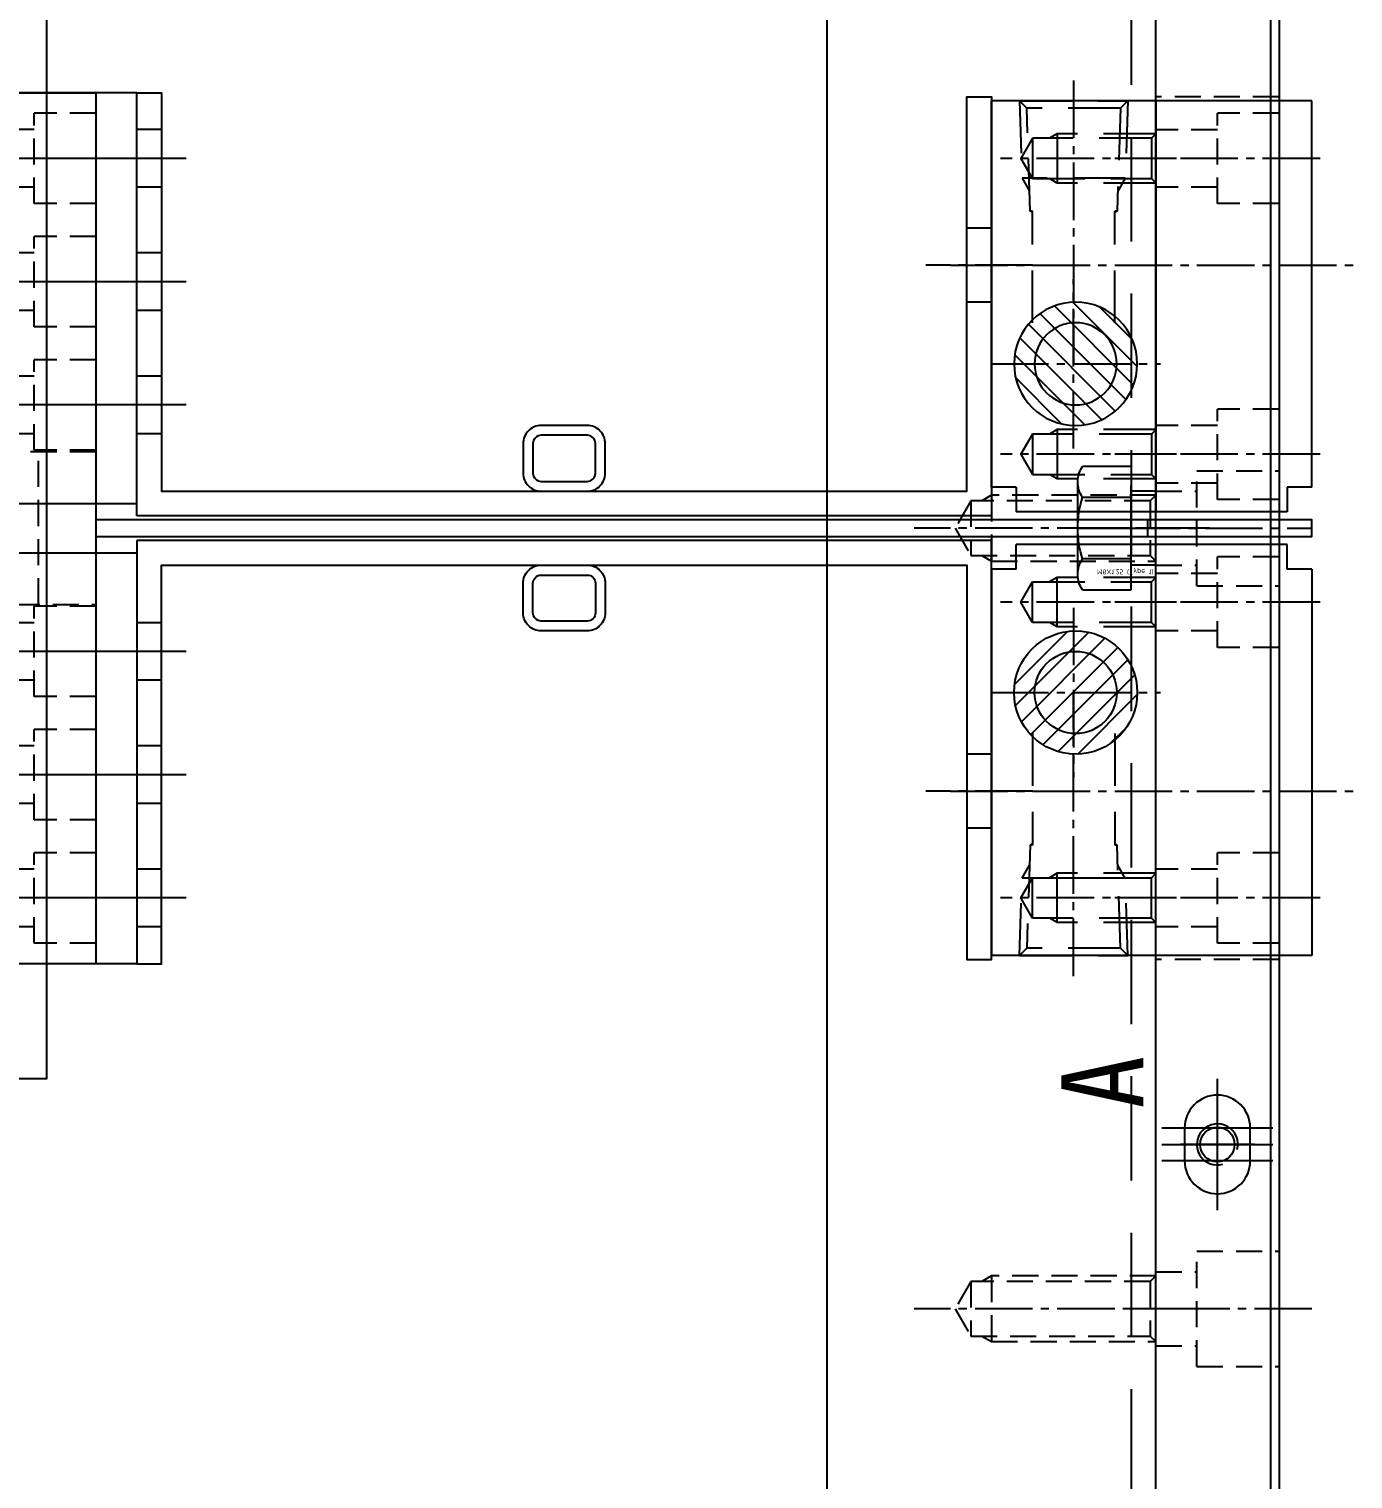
# Model space of a CAD drawing. Header units: millimetres. Extents: x 282 to 14566, y -4134 to 5341.
# Drawn here: x 8754 to 8915.2, y 1724.6 to 1901.1 of the extents above; entities that cross this region are included whole.
import ezdxf
from ezdxf.enums import TextEntityAlignment as Align

# ---------------------------------------------------------------- set-up
doc = ezdxf.new("R2010")
doc.units = ezdxf.units.MM
for name, pattern in [('CENTER', [50.8, 31.75, -6.35, 6.35, -6.35]), ('CENTER1', [10, 7, -1, 1, -1]), ('HIDDEN', [9.525, 6.35, -3.175]), ('HIDDEN2', [4.7625, 3.175, -1.5875]), ('HIDDENX2', [19.05, 12.7, -6.35])]:
    doc.linetypes.add(name, pattern=pattern)
doc.layers.add('CENTER', color=1, linetype='CENTER')
doc.layers.add('HIDDEN', color=2, linetype='HIDDEN')
doc.styles.add('HAN', font='')
doc.styles.get("Standard").update_dxf_attribs({"font": 'ISOCP.SHX', "bigfont": 'WHGTXT.SHX'})
doc.styles.get('HAN').set_extended_font_data('GulimChe')

# ---------------------------------------------------------------- blocks, each defined once
blk = doc.blocks.new('A$C70BB780A')
at = {"color": 1, "linetype": 'CENTER', "ltscale": 3}
for p, q in [((-90.99, 4.91, 0), (-90.99, 22.59, 0)), ((-75.99, 4.91, 0), (-75.99, 22.59, 0)), ((-60.99, 4.91, 0), (-60.99, 22.59, 0)), ((-30.99, 4.91, 0), (-30.99, 22.59, 0)), ((-15.99, 4.91, 0), (-15.99, 22.59, 0)), ((-0.99, 4.91, 0), (-0.99, 22.59, 0))]:
    blk.add_line(p, q, dxfattribs=at)
at = {"color": 2, "linetype": 'HIDDEN2'}
for p, q in [((-94.49, 16.69, 0), (-94.49, 19.19, 0)), ((-87.49, 16.69, 0), (-87.49, 19.19, 0)), ((-79.49, 16.69, 0), (-79.49, 19.19, 0)), ((-72.49, 16.69, 0), (-72.49, 19.19, 0)), ((-64.49, 16.69, 0), (-64.49, 19.19, 0)), ((-57.49, 16.69, 0), (-57.49, 19.19, 0)), ((-55.26, 19.19, 0), (-55.26, 9.19, 0)), ((-36.71, 9.19, 0), (-36.71, 19.19, 0)), ((-34.49, 16.69, 0), (-34.49, 19.19, 0)), ((-27.49, 16.69, 0), (-27.49, 19.19, 0)), ((-19.49, 16.69, 0), (-19.49, 19.19, 0)), ((-12.49, 16.69, 0), (-12.49, 19.19, 0)), ((-4.49, 16.69, 0), (-4.49, 19.19, 0)), ((2.51, 16.69, 0), (2.51, 19.19, 0)), ((-96.49, 16.69, 0), (-85.49, 16.69, 0)), ((-96.49, 9.19, 0), (-96.49, 16.69, 0)), ((-85.49, 9.19, 0), (-85.49, 16.69, 0)), ((-81.49, 16.69, 0), (-70.49, 16.69, 0)), ((-81.49, 9.19, 0), (-81.49, 16.69, 0)), ((-70.49, 9.19, 0), (-70.49, 16.69, 0)), ((-66.49, 16.69, 0), (-55.49, 16.69, 0)), ((-66.49, 9.19, 0), (-66.49, 16.69, 0)), ((-55.49, 9.19, 0), (-55.49, 16.69, 0)), ((-55.26, 16.19, 0), (-36.71, 16.19, 0)), ((-36.49, 16.69, 0), (-25.49, 16.69, 0)), ((-36.49, 9.19, 0), (-36.49, 16.69, 0)), ((-25.49, 9.19, 0), (-25.49, 16.69, 0)), ((-21.49, 16.69, 0), (-10.49, 16.69, 0)), ((-21.49, 9.19, 0), (-21.49, 16.69, 0)), ((-10.49, 9.19, 0), (-10.49, 16.69, 0)), ((-6.49, 16.69, 0), (4.51, 16.69, 0)), ((-6.49, 9.19, 0), (-6.49, 16.69, 0)), ((4.51, 9.19, 0), (4.51, 16.69, 0))]:
    blk.add_line(p, q, dxfattribs=at)
at = {"color": 6, "elevation": 0}
blk.add_lwpolyline([(-98.99, 19.19), (7.01, 19.19), (7.01, 9.19), (-98.99, 9.19), (-98.99, 19.19)], dxfattribs=at)
blk = doc.blocks.new('A$C7C3741DB')
at = {"color": 1, "linetype": 'CENTER', "ltscale": 3}
for p, q in [((0, -10.5), (0, 10.5)), ((15, -10.5), (15, 10.5)), ((30, -10.5), (30, 10.5))]:
    blk.add_line(p, q, dxfattribs=at)
at = {"color": 1}
blk.add_lwpolyline([(-12, -7.5), (38, -7.5), (38, 7.5), (-12, 7.5), (-12, -7.5)], dxfattribs=at)
blk = doc.blocks.new('A$C5F6A19AC')
at = {"color": 2}
blk.add_lwpolyline([(140, 67), (190, 67), (190, -67), (140, -67)], close=True, dxfattribs=at)
at = {"rotation": 90}
for name, p in [('A$C70BB780A', (205.19, 45.99, 0)), ('A$C7C3741DB', (193.5, 15))]:
    blk.add_blockref(name, p, dxfattribs=at)
at = {"xscale": -1, "rotation": 90}
blk.add_blockref('A$C7C3741DB', (193.5, -15), dxfattribs=at)
blk = doc.blocks.new('A$C065017E1')
at = {"linetype": 'HIDDEN2'}
for p, q in [((-22.5, 293.32), (-22.5, 286.68)), ((-20, 294), (-20, 286)), ((-22.5, 198.32), (-22.5, 191.68)), ((-20, 199), (-20, 191))]:
    blk.add_line(p, q, dxfattribs=at)
at = {"color": 1, "linetype": 'CENTER1'}
for p, q in [((5, 290), (-29.42, 290)), ((5, 195), (-29.42, 195))]:
    blk.add_line(p, q, dxfattribs=at)
at = {"color": 2, "ltscale": 10}
blk.add_lwpolyline([(-650, 580), (-650, 0), (0, 0), (0, 580)], close=True, dxfattribs=at)
at = {"linetype": 'HIDDEN2'}
for points in [[(-0.68, 293.32), (-22.5, 293.32), (-24.42, 290), (-22.5, 286.68), (-0.68, 286.68)], [(0, 294), (-20, 294), (-21.17, 293.32)], [(0, 294), (-0.68, 293.32), (-0.68, 286.68), (0, 286)], [(-21.17, 286.68), (-20, 286), (0, 286)], [(-0.68, 198.32), (-22.5, 198.32), (-24.42, 195), (-22.5, 191.68), (-0.68, 191.68)], [(0, 199), (-20, 199), (-21.17, 198.32)], [(0, 199), (-0.68, 198.32), (-0.68, 191.68), (0, 191)], [(-21.17, 191.68), (-20, 191), (0, 191)]]:
    blk.add_lwpolyline(points, dxfattribs=at)
blk = doc.blocks.new('A$C52180AF6')
at = {"color": 2, "linetype": 'HIDDENX2'}
for p, q in [((6.5, -5.63), (6.5, 5.63)), ((0, 3.75), (5.92, 3.75)), ((0, -3.75), (5.92, -3.75))]:
    blk.add_line(p, q, dxfattribs=at)
blk.add_lwpolyline([(0, -7.51), (0, 7.51), (5.92, 7.51, -0.309401), (5.92, 3.75, -0.154701), (5.92, -3.75, -0.309401), (5.92, -7.51)], format="xyb", close=True, dxfattribs=at)
at = {"layer": 'CENTER'}
blk.add_line((6.5, 0), (0, 0), dxfattribs=at)
at = {"color": 2, "linetype": 'HIDDENX2'}
blk.add_text('M8X1.25 (Type 1)', height=0.6, rotation=180, dxfattribs=at).set_placement((4.16, -5.32), align=Align.MIDDLE_LEFT)
blk = doc.blocks.new('A$C69761F78')
at = {"color": 3}
for p, q in [((40, -353), (40, 53)), ((0, -350), (0, 50))]:
    blk.add_line(p, q, dxfattribs=at)
at = {"color": 2, "linetype": 'HIDDENX2'}
blk.add_line((3, 50), (3, -350), dxfattribs=at)
at = {"color": 2, "linetype": 'HIDDEN2'}
for p, q in [((0, -145.5), (3, -145.5)), ((0, -154.5), (3, -154.5))]:
    blk.add_line(p, q, dxfattribs=at)
at = {"color": 1, "linetype": 'CENTER1'}
blk.add_line((-6.54, -150), (9.54, -150), dxfattribs=at)
blk.add_blockref('A$C52180AF6', (3, -150))
blk = doc.blocks.new('A$C73624FD3')
at = {"color": 251, "linetype": 'CENTER1'}
for p, q in [((-141.44, 30.21), (-141.44, 55.21)), ((-105.44, 30.21), (-105.44, 55.21)), ((-87.44, 30.21), (-87.44, 55.21)), ((-51.44, 30.21), (-51.44, 55.21))]:
    blk.add_line(p, q, dxfattribs=at)
at = {"linetype": 'CENTER1'}
blk.add_line((-191.44, 31.21), (-191.44, 54.21), dxfattribs=at)
at = {"color": 1, "linetype": 'CENTER1'}
blk.add_line((-96.44, 54.21), (-96.44, 31.21), dxfattribs=at)
at = {"linetype": 'HIDDEN2'}
for p, q in [((-195.94, 50.21), (-195.94, 45.21)), ((-186.94, 50.21), (-186.94, 45.21)), ((-198.44, 45.21), (-184.44, 45.21)), ((-198.44, 45.21), (-198.44, 35.21)), ((-184.44, 45.21), (-184.44, 35.21))]:
    blk.add_line(p, q, dxfattribs=at)
at = {"color": 251, "linetype": 'HIDDEN2'}
for p, q in [((-148.94, 35.21), (-148.94, 50.21)), ((-144.94, 42.71), (-144.94, 50.21)), ((-137.94, 42.71), (-137.94, 50.21)), ((-108.94, 42.71), (-108.94, 50.21)), ((-101.94, 42.71), (-101.94, 50.21)), ((-90.94, 42.71), (-90.94, 50.21)), ((-83.94, 42.71), (-83.94, 50.21)), ((-54.94, 42.71), (-54.94, 50.21)), ((-47.94, 42.71), (-47.94, 50.21)), ((-43.94, 35.21), (-43.94, 50.21)), ((-146.94, 35.21), (-146.94, 42.71)), ((-146.94, 42.71), (-135.94, 42.71)), ((-135.94, 35.21), (-135.94, 42.71)), ((-110.94, 35.21), (-110.94, 42.71)), ((-110.94, 42.71), (-99.94, 42.71)), ((-99.94, 35.21), (-99.94, 42.71)), ((-92.94, 35.21), (-92.94, 42.71)), ((-92.94, 42.71), (-81.94, 42.71)), ((-81.94, 35.21), (-81.94, 42.71)), ((-56.94, 35.21), (-56.94, 42.71)), ((-56.94, 42.71), (-45.94, 42.71)), ((-45.94, 35.21), (-45.94, 42.71))]:
    blk.add_line(p, q, dxfattribs=at)
at = {"color": 2, "linetype": 'HIDDEN2'}
for p, q in [((-100.94, 50.21), (-100.94, 45.21)), ((-91.94, 50.21), (-91.94, 45.21)), ((-103.44, 45.21), (-89.44, 45.21)), ((-103.44, 45.21), (-103.44, 35.21)), ((-89.44, 45.21), (-89.44, 35.21))]:
    blk.add_line(p, q, dxfattribs=at)
at = {"color": 1, "linetype": 'CENTER'}
for p, q in [((-171.44, 38.21), (-171.44, 47.21)), ((-175.94, 42.71), (-166.94, 42.71))]:
    blk.add_line(p, q, dxfattribs=at)
at = {"color": 150}
blk.add_lwpolyline([(-356.44, 50.21), (163.56, 50.21), (163.56, 35.21), (-356.44, 35.21)], close=True, dxfattribs=at)
at = {"color": 3}
blk.add_circle((-171.44, 42.71), 2.1, dxfattribs=at)
blk.add_arc((-171.44, 42.71), 2.5, 255.409, 195.034)
at = {"color": 2, "style": 'HAN'}
blk.add_text('A', height=10, dxfattribs=at).set_placement((-167.09, 51.72))
blk = doc.blocks.new('A$C68A154D2')
h = blk.add_hatch()
h.set_pattern_fill('ANSI31,_I', color=256, scale=0.6, style=2)
h.set_pattern_definition([(135, (133908.9958, 51551.7102), (1.347038418, 1.347038418), [])])
h.paths.add_polyline_path([(-3.5, 9.75, 1), (-18.5, 9.75, 1)])
h.paths.add_polyline_path([(-6, 9.75, 1), (-16, 9.75, 1)], flags=16)
at = {"color": 1, "linetype": 'CENTER1'}
for p, q in [((-23, 25), (-23, -24)), ((-11, 20.06), (-11, -0.56)), ((-36, -2.5), (-36, 18.92)), ((0, -2.5), (0, 18.92)), ((-45.5, 10), (-11, 10)), ((-0.69, 10), (-21.31, 10))]:
    blk.add_line(p, q, dxfattribs=at)
at = {"color": 1}
for p, q in [((-43, -19), (-43, 20)), ((4, 20), (-43, 20)), ((4, 17), (4, 20)), ((4, 17), (7, 17)), ((7, -16), (7, 17)), ((-43, 0), (7, 0)), ((4, -16), (7, -16)), ((4, -19), (4, -16)), ((4, -19), (-43, -19))]:
    blk.add_line(p, q, dxfattribs=at)
for radius in [7.5, 5]:
    blk.add_circle((-11, 9.75), radius, dxfattribs=at)
at = {"layer": 'HIDDEN'}
for p, q in [((-43, 16.58), (-43, 3.42)), ((-33.6, 3.71), (-33.6, 16.28)), ((-42.12, 4.3), (-42.12, 15.69)), ((-38.46, 15), (-33.54, 15)), ((-29.59, 15), (-29.59, 15.3)), ((-28, 15), (-29.59, 15)), ((-16, 15), (-28, 15)), ((-2.46, 15), (2.46, 15)), ((-39, 12), (-33, 12)), ((-3, 12), (3, 12)), ((-29.59, 4.7), (-29.59, 5)), ((-28, 5), (-29.59, 5)), ((-16, 5), (-28, 5)), ((-38.46, 0.54), (-33.54, 0.54)), ((-2.46, 0.54), (2.46, 0.54))]:
    blk.add_line(p, q, dxfattribs=at)
for points in [[(-43, 16.58), (-33.6, 16.28), (-32.03, 15.38)], [(-29.41, 15), (-29.59, 15.3), (-42.12, 15.69), (-43, 16.58)], [(-39, 0), (-38.46, 0.54), (-38.46, 15), (-36, 16.42), (-33.54, 15), (-33.54, 0.54), (-33, 0)], [(-3, 0), (-2.46, 0.54), (-2.46, 15), (0, 16.42), (2.46, 15), (2.46, 0.54), (3, 0)], [(-39, 0), (-39, 12), (-38.46, 12.94)], [(-33, 0), (-33, 12), (-33.54, 12.94)], [(-3, 0), (-3, 12), (-2.46, 12.94)], [(3, 0), (3, 12), (2.46, 12.94)], [(-43, 3.42), (-42.12, 4.3), (-29.59, 4.7), (-29.41, 5)], [(-43, 3.42), (-33.6, 3.71), (-32.03, 4.62)]]:
    blk.add_lwpolyline(points, dxfattribs=at)
blk = doc.blocks.new('A$C4916701D')
at = {"color": 2, "linetype": 'HIDDEN2'}
for p, q in [((-101, 21), (-104, 21)), ((-101, 14), (-104, 14)), ((-101, 6), (-104, 6)), ((0, 5), (-3, 5)), ((-101, -1), (-104, -1)), ((0, -4), (-3, -4)), ((-101, -9), (-104, -9)), ((-101, -16), (-104, -16))]:
    blk.add_line(p, q, dxfattribs=at)
at = {"color": 1, "linetype": 'CENTER1'}
for p, q in [((-98, 17.5), (-107, 17.5)), ((-98, 2.5), (-107, 2.5)), ((5, 0.5), (-8, 0.5)), ((-98, -12.5), (-107, -12.5))]:
    blk.add_line(p, q, dxfattribs=at)
at = {"color": 1}
blk.add_lwpolyline([(-104, 31), (-104, -20.5), (-101, -20.5), (-101, 28), (-3, 28), (-3, -20), (0, -20), (0, 31)], close=True, dxfattribs=at)
at = {"color": 0}
for points in [[(-47, 25.8), (-47, 22.2, -0.414214), (-49.2, 20), (-54.8, 20, -0.414214), (-57, 22.2), (-57, 25.8, -0.414214), (-54.8, 28), (-49.2, 28, -0.414214)], [(-48.2, 25.8), (-48.2, 22.2, -0.414214), (-49.2, 21.2), (-54.8, 21.2, -0.414214), (-55.8, 22.2), (-55.8, 25.8, -0.414214), (-54.8, 26.8), (-49.2, 26.8, -0.414214)]]:
    blk.add_lwpolyline(points, format="xyb", close=True, dxfattribs=at)
blk = doc.blocks.new('A$C664E0AA2')
at = {"color": 1, "linetype": 'CENTER'}
for p, q in [((42.5, -363), (42.5, -347)), ((49.25, -353), (35.75, -353)), ((35.75, -355), (49.25, -355)), ((49.25, -357), (35.75, -357))]:
    blk.add_line(p, q, dxfattribs=at)
at = {"color": 3}
blk.add_lwpolyline([(49, -541.5), (49, -18.5), (-629, -18.5), (-629, -541.5)], close=True, dxfattribs=at)
blk.add_lwpolyline([(46.5, -353, 1), (38.5, -353), (38.5, -357, 1), (46.5, -357)], format="xyb", close=True, dxfattribs=at)
blk = doc.blocks.new('A$C77200649')
at = {"color": 2}
blk.add_line((-36.88, 18.61), (-34.88, 18.61), dxfattribs=at)
blk.add_lwpolyline([(-36.88, -109.39), (-34.88, -109.39), (-34.88, 38.61), (-36.88, 38.61)], close=True, dxfattribs=at)

msp = doc.modelspace()

# ---------------------------------------------------------------- block references
for name, p in [('A$C664E0AA2', (8856.162, 2120.349)), ('A$C065017E1', (8891.162, 1550.349)), ('A$C5F6A19AC', (8566.162, 1840.349)), ('A$C4916701D', (8871.162, 1807.849))]:
    msp.add_blockref(name, p)
for name, p, rotation in [('A$C73624FD3', (8941.37, 1936.785), 90), ('A$C77200649', (8871.556, 1804.469), 270), ('A$C68A154D2', (8891.162, 1831.349), 90)]:
    msp.add_blockref(name, p, dxfattribs=dict(rotation=rotation))
at = {"xscale": -1}
msp.add_blockref('A$C69761F78', (8891.162, 1990.349), dxfattribs=at)
for name, p, rotation in [('A$C68A154D2', (8891.162, 1849.349), 90), ('A$C4916701D', (8871.162, 1872.849), 180)]:
    msp.add_blockref(name, p, dxfattribs=dict(at, rotation=rotation))

doc.saveas('drawing.dxf')
